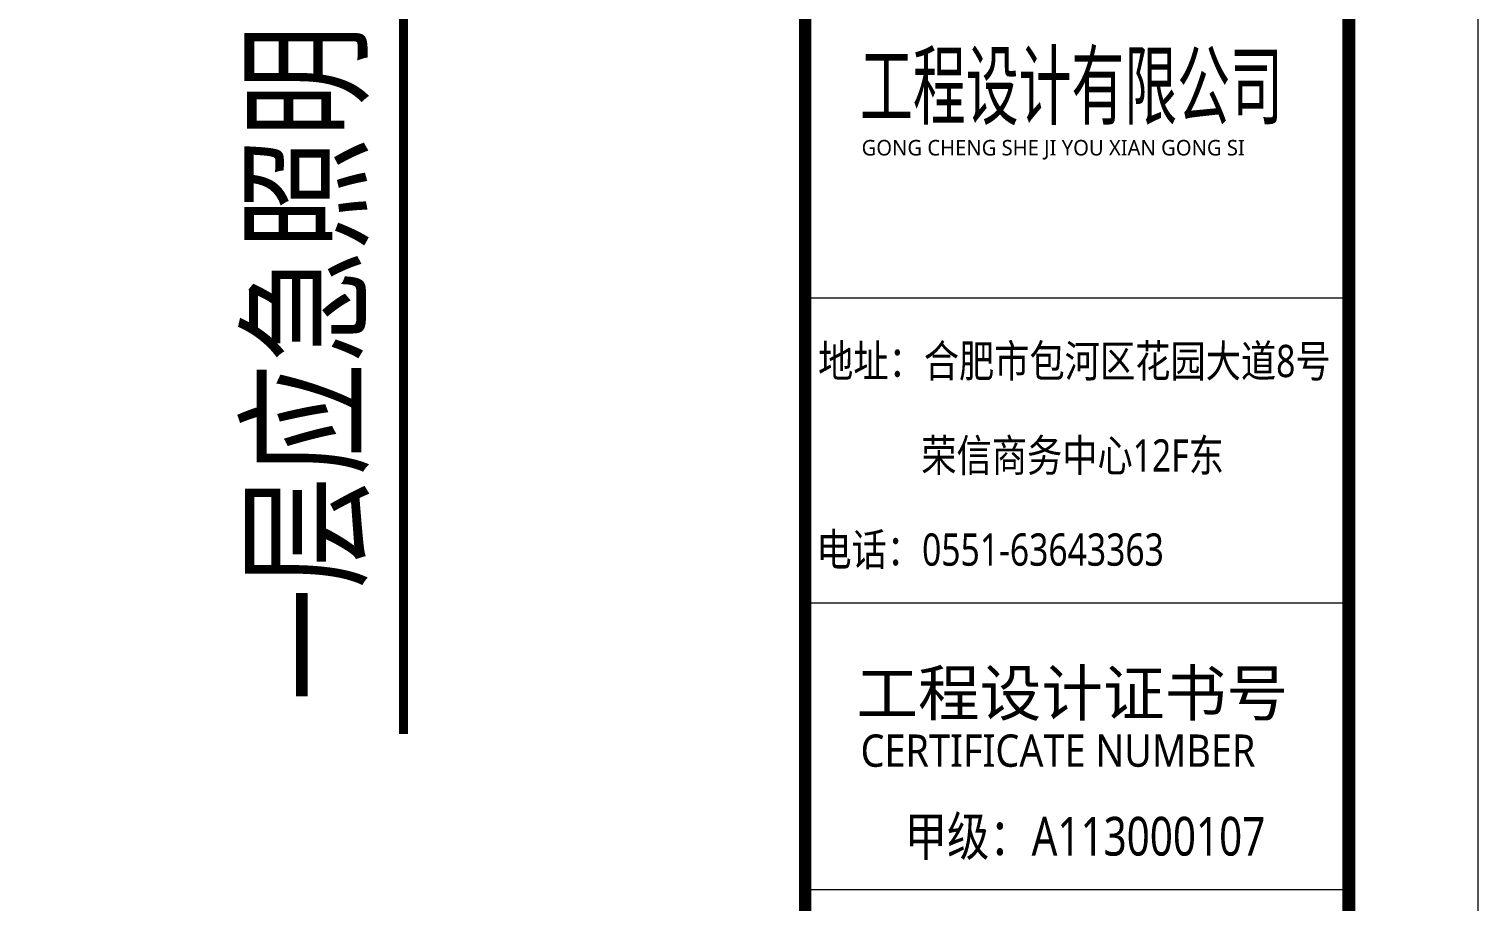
# Model space of a CAD drawing. Header units: inches. Extents: x -3272461 to -2504170, y 403793 to 1071042.
# Drawn here: x -2957529 to -2940702, y 680750 to 690879 of the extents above; entities that cross this region are included whole.
import ezdxf

# ---------------------------------------------------------------- set-up
doc = ezdxf.new("R2010")
doc.units = ezdxf.units.IN
doc.header["$LTSCALE"] = 1000
doc.header["$MEASUREMENT"] = 0
doc.layers.get('0').update_dxf_attribs({"lineweight": 18})
for name, color, linetype, lineweight in [('0-TK', 4, 'Continuous', 18), ('PUB_TITLE', 153, 'Continuous', 18), ('TEL_SYMB', 3, 'Continuous', 18), ('TEL_TEXT', 7, 'Continuous', 18)]:
    doc.layers.add(name, color=color, linetype=linetype, lineweight=lineweight)
doc.styles.add('-黑体', font='', dxfattribs={"width": 0.7})
doc.styles.get('-黑体').set_extended_font_data('微软雅黑')

msp = doc.modelspace()

# ---------------------------------------------------------------- linework, layer by layer
at = {"layer": '0-TK'}
for p, q in [((-2948516.4, 687757), (-2942202.2, 687757)), ((-2948516.4, 684211.8), (-2942202.2, 684211.8)), ((-2948516.4, 684211.8), (-2942202.2, 684211.8)), ((-2948516.4, 680885.3), (-2942202.2, 680885.3))]:
    msp.add_line(p, q, dxfattribs=at)
msp.add_lwpolyline([(-2948516.4, 639630.6, 144, 144, 0), (-2948516.4, 699630.6, 144, 144, 0)], format="xyseb", dxfattribs=at)
at = {"layer": 'PUB_TITLE'}
msp.add_lwpolyline([(-2940702.2, 638130.6), (-2940702.2, 701130.6), (-3029802.2, 701130.6), (-3029802.2, 638130.6)], close=True, dxfattribs=at)
msp.add_lwpolyline([(-2942202.2, 639630.6, 150, 150, 0), (-2942202.2, 699630.6, 150, 150, 0), (-3026052.2, 699630.6, 150, 150, 0), (-3026052.2, 639630.6, 150, 150, 0)], format="xyseb", close=True, dxfattribs=at)
at = {"layer": 'TEL_SYMB'}
msp.add_lwpolyline([(-2953179.6, 682689, 105, 105, 0), (-2953179.6, 698056.6, 105, 105, 0)], format="xyseb", dxfattribs=at)

# ---------------------------------------------------------------- texts
at = {"style": '-黑体'}
for s, height, width, p in [('工程设计有限公司', 750, 0.6, (-2947878.4, 689846.4)), ('地址：合肥市包河区花园大道8号', 375, 0.8, (-2948366, 686835)), ('荣信商务中心12F东', 375, 0.8, (-2947167.1, 685737.8)), ('电话：0551-63643363', 375, 0.8, (-2948385.7, 684644.6)), ('甲级：A113000107', 450, 0.8, (-2947359.2, 681277.5))]:
    msp.add_text(s, height=height, dxfattribs=dict(at, width=width)).set_placement(p)
msp.add_text('工程设计证书号', height=525, dxfattribs=at).set_placement((-2947921.5, 682902.8))
at = {"attachment_point": 7, "style": '-黑体'}
for s, insert, char_height, width in [('{\\W1; GONG CHENG SHE JI YOU XIAN GONG SI }', (-2947921.3, 689362), 180, 7219.855), ('{\\W0.9;CERTIFICATE NUMBER}', (-2947872.9, 682304.2), 375, 7140.971)]:
    msp.add_mtext(s, dxfattribs=dict(at, insert=insert, char_height=char_height, width=width))
at = {"layer": 'TEL_TEXT', "style": '-黑体', "width": 0.8}
msp.add_text('一层应急照明平面图', height=1200, rotation=90, dxfattribs=at).set_placement((-2953722.5, 683070))

doc.saveas('drawing.dxf')
